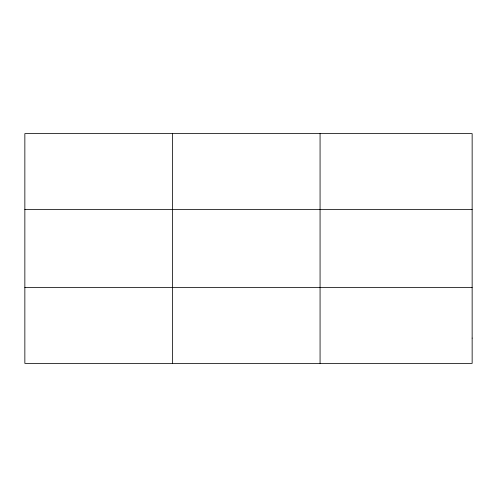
<?xml version="1.0" encoding="UTF-8"?>
<svg xmlns="http://www.w3.org/2000/svg" width="497" height="497" viewBox="0 0 497 497"><rect width="100%" height="100%" fill="white"/><g stroke="black" fill="none" stroke-linecap="round" stroke-linejoin="round"><path stroke-width="0.75" d="M172.459 133.625L172.459 363.375M320.068 133.625L320.068 363.375M24.85 209.442L472.15 209.442M24.85 287.558L472.15 287.558M472.15 338.103L472.15 363.375L24.85 363.375L24.85 133.625L472.15 133.625L472.15 338.103"/></g></svg>
